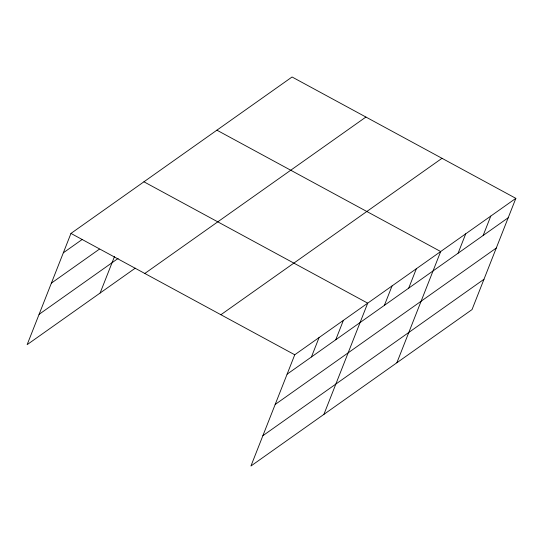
<?xml version="1.0" encoding="UTF-8"?>
<svg xmlns="http://www.w3.org/2000/svg" width="543" height="543" viewBox="0 0 543 543"><rect width="100%" height="100%" fill="white"/><g stroke="black" fill="none" stroke-linecap="round" stroke-linejoin="round"><path stroke-width="0.81" d="M515.85 198.351L294.747 354.776L250.934 466.009L472.037 309.578L515.85 198.351L292.066 76.991L70.963 233.422L27.15 344.649L135.241 268.174M100.116 293.03L114.512 256.479M311.431 356.961L319.074 337.57M335.75 339.755L343.393 320.363M323.899 414.384L367.713 303.157L143.929 181.796M384.396 305.342L392.032 285.951M408.716 288.136L416.352 268.744M396.865 362.765L440.678 251.538L216.888 130.177M458.095 253.201L465.731 233.809M483.155 235.472L490.791 216.08M63.327 252.814L82.244 239.429M51.388 283.12L99.355 249.183M39.089 314.343L118.13 258.42M144.811 273.468L365.914 117.044M220.899 314.73L442.002 158.305M287.111 374.175L508.214 217.743M275.172 404.474L496.275 248.049M262.873 435.703L483.976 279.272M70.963 233.422L294.747 354.776"/></g></svg>
